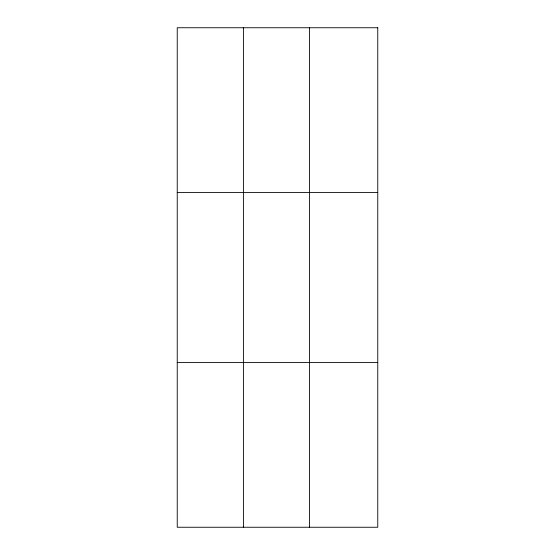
<?xml version="1.0" encoding="UTF-8"?>
<svg xmlns="http://www.w3.org/2000/svg" width="555" height="555" viewBox="0 0 555 555"><rect width="100%" height="100%" fill="white"/><g stroke="black" fill="none" stroke-linecap="round" stroke-linejoin="round"><path stroke-width="0.83" d="M243.409 527.25L243.409 27.75M309.586 527.25L309.586 27.75M177.239 192.585L377.761 192.585M177.239 362.415L377.761 362.415M377.761 27.75L377.761 527.25L177.239 527.25L177.239 27.75L377.761 27.75"/></g></svg>
